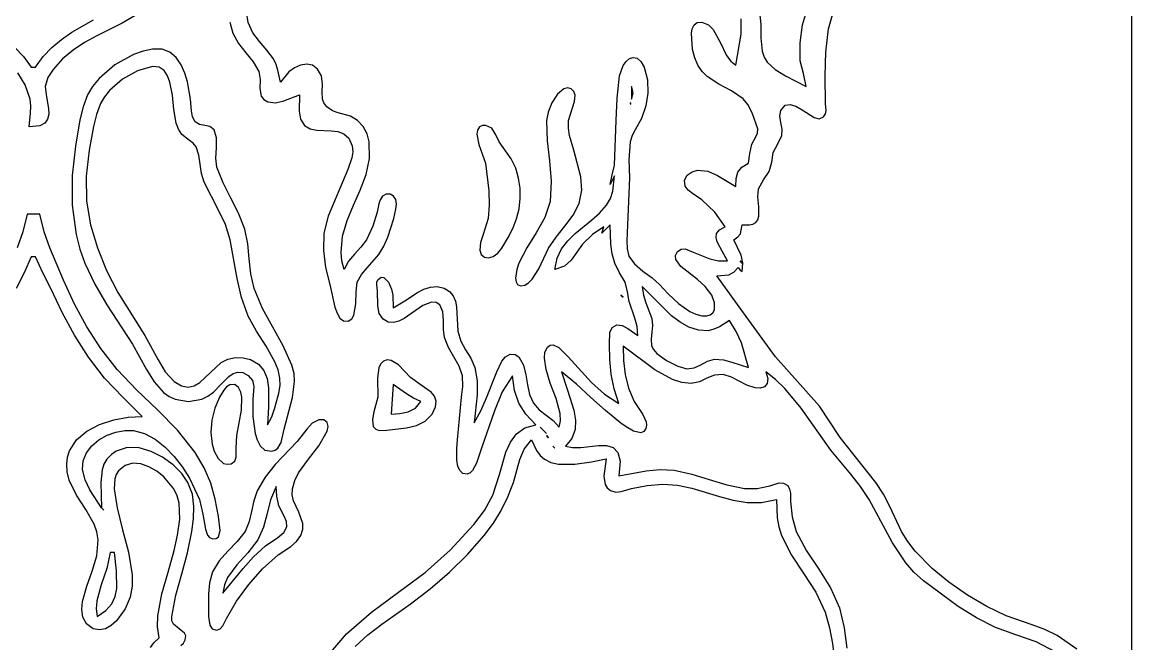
# Model space of a CAD drawing. Extents: x 0 to 276, y 0 to 299.
# Drawn here: x 138 to 276, y 150.9 to 228.1 of the extents above; entities that cross this region are included whole.
import ezdxf

# ---------------------------------------------------------------- set-up
doc = ezdxf.new("R2010")
doc.units = 0

msp = doc.modelspace()

# ---------------------------------------------------------------- linework, layer by layer
at = {"layer": 'Layer 1'}
for p, q in [((275.960069, 0.000793), (275.960069, 298.715)), ((238.26096, 227.27759), (239.316713, 231.083087)), ((153.45814, 229.750912), (150.460179, 228.011047)), ((166.106001, 228.071339), (165.900052, 229.395705)), ((229.688736, 229.394254), (229.851781, 227.845112)), ((235.036752, 227.806756), (235.413547, 229.036782)), ((144.194097, 226.860012), (146.917607, 228.402952)), ((150.460179, 228.011047), (147.319914, 226.437076)), ((163.864909, 228.117914), (164.208147, 226.748424)), ((166.706183, 226.795855), (166.106001, 228.071339)), ((221.310459, 227.292845), (221.550163, 227.770839)), ((221.550163, 227.770839), (221.947029, 228.078474)), ((221.947029, 228.078474), (222.518272, 228.115789)), ((222.518272, 228.115789), (223.323072, 227.789952)), ((223.323072, 227.789952), (223.936011, 227.223346)), ((227.410444, 226.620697), (227.399683, 228.528977)), ((229.851781, 227.845112), (229.867164, 226.159396)), ((234.726727, 225.560678), (235.036752, 227.806756)), ((142.922646, 225.977531), (144.194097, 226.860012)), ((147.319914, 226.437076), (145.795442, 225.592277)), ((164.208147, 226.748424), (164.916238, 225.467871)), ((167.536403, 225.700775), (166.706183, 226.795855)), ((221.210703, 226.744455), (221.310459, 227.292845)), ((221.368096, 224.708191), (221.210703, 226.744455)), ((223.936011, 227.223346), (224.812239, 225.654406)), ((226.747631, 222.779679), (227.410444, 226.620697)), ((237.931885, 224.382556), (238.26096, 227.27759)), ((137.133493, 224.979827), (138.214165, 223.835986)), ((140.656317, 223.835986), (141.736989, 224.979827)), ((141.736989, 224.979827), (142.922646, 225.977531)), ((145.795442, 225.592277), (144.354223, 224.644923)), ((164.916238, 225.467871), (165.816018, 224.326993)), ((168.443121, 224.660612), (167.536403, 225.700775)), ((224.812239, 225.654406), (225.598824, 223.98213)), ((229.867164, 226.159396), (230.030333, 224.526762)), ((234.741742, 223.308845), (234.726727, 225.560678)), ((138.214165, 223.835986), (139.170658, 222.515096)), ((139.699824, 222.515096), (140.656317, 223.835986)), ((143.035869, 223.547005), (141.879988, 222.250513)), ((144.354223, 224.644923), (143.035869, 223.547005)), ((151.861162, 224.082982), (149.55941, 222.826444)), ((153.060136, 224.504907), (151.861162, 224.082982)), ((154.251889, 224.769608), (153.060136, 224.504907)), ((155.428936, 224.760231), (154.251889, 224.769608)), ((156.39812, 224.384983), (155.428936, 224.760231)), ((157.179483, 223.717008), (156.39812, 224.384983)), ((157.793068, 222.829454), (157.179483, 223.717008)), ((165.816018, 224.326993), (166.725721, 223.206207)), ((169.272795, 223.54988), (168.443121, 224.660612)), ((169.594772, 222.865036), (169.272795, 223.54988)), ((213.097415, 223.249443), (213.526385, 223.597637)), ((213.526385, 223.597637), (213.99002, 223.74412)), ((213.99002, 223.74412), (214.462674, 223.642674)), ((214.462674, 223.642674), (214.918703, 223.247082)), ((221.638025, 223.680274), (221.368096, 224.708191)), ((222.022179, 222.779679), (221.638025, 223.680274)), ((225.598824, 223.98213), (226.099708, 223.286354)), ((230.030333, 224.526762), (230.259665, 223.789618)), ((230.259665, 223.789618), (230.636737, 223.136866)), ((237.861175, 221.456764), (237.931885, 224.382556)), ((139.170658, 222.515096), (139.699824, 222.515096)), ((141.879988, 222.250513), (141.220482, 221.262329)), ((149.55941, 222.826444), (147.582351, 221.117965)), ((152.35585, 222.072597), (150.490213, 221.027015)), ((154.250831, 222.624369), (152.35585, 222.072597)), ((155.077702, 222.540852), (154.250831, 222.624369)), ((155.673097, 222.102876), (155.077702, 222.540852)), ((156.094065, 221.435308), (155.673097, 222.102876)), ((158.258916, 221.795465), (157.793068, 222.829454)), ((166.725721, 223.206207), (167.463577, 221.98593)), ((169.794387, 222.138892), (169.594772, 222.865036)), ((170.126869, 220.663015), (169.794387, 222.138892)), ((171.889071, 222.435672), (171.185495, 221.934183)), ((172.644542, 222.776206), (171.889071, 222.435672)), ((173.403696, 222.902118), (172.644542, 222.776206)), ((174.118323, 222.75974), (173.403696, 222.902118)), ((174.740211, 222.295404), (174.118323, 222.75974)), ((175.22115, 221.455441), (174.740211, 222.295404)), ((212.274941, 221.456764), (212.728754, 222.745754)), ((212.728754, 222.745754), (213.097415, 223.249443)), ((214.918703, 223.247082), (215.332462, 222.511127)), ((215.332462, 222.511127), (215.763844, 220.937793)), ((222.550941, 222.002397), (222.022179, 222.779679)), ((226.099708, 223.286354), (226.747631, 222.779679)), ((230.636737, 223.136866), (231.619985, 222.238202)), ((231.619985, 222.238202), (232.910166, 221.468869)), ((235.148604, 221.733452), (234.741742, 223.308845)), ((138.40858, 220.316949), (137.473222, 221.841637)), ((141.220482, 221.262329), (140.894152, 220.133849)), ((147.582351, 221.117965), (146.789243, 220.131114)), ((150.490213, 221.027015), (148.888151, 219.628314)), ((156.397657, 220.663015), (156.094065, 221.435308)), ((158.597069, 220.688188), (158.258916, 221.795465)), ((158.970462, 218.546351), (158.597069, 220.688188)), ((167.463577, 221.98593), (167.629702, 220.974665)), ((167.629702, 220.974665), (167.5833, 219.895559)), ((171.185495, 221.934183), (170.126869, 220.663015)), ((175.382298, 220.427036), (175.22115, 221.455441)), ((211.974544, 218.672293), (212.274941, 221.456764)), ((215.763844, 220.937793), (215.819857, 219.314303)), ((223.178882, 221.373429), (222.550941, 222.002397)), ((224.634109, 220.408552), (223.178882, 221.373429)), ((232.910166, 221.468869), (235.47887, 220.133849)), ((235.47887, 220.133849), (235.148604, 221.733452)), ((237.900863, 218.017185), (237.861175, 221.456764)), ((139.029635, 218.546351), (138.40858, 220.316949)), ((140.894152, 220.133849), (141.055638, 218.845599)), ((146.789243, 220.131114), (146.165703, 219.075517)), ((148.888151, 219.628314), (148.259157, 218.840509)), ((156.719216, 219.052325), (156.397657, 220.663015)), ((167.5833, 219.895559), (167.753196, 218.919591)), ((175.30284, 219.46667), (175.382298, 220.427036)), ((175.353458, 218.53979), (175.30284, 219.46667)), ((205.371441, 219.846512), (204.560957, 219.158365)), ((205.850279, 219.957339), (205.371441, 219.846512)), ((205.371441, 219.846512), (205.371441, 219.846512)), ((206.280548, 219.835995), (205.850279, 219.957339)), ((206.604257, 219.523258), (206.280548, 219.835995)), ((206.763412, 219.059907), (206.604257, 219.523258)), ((213.783064, 220.133849), (213.783064, 218.546351)), ((213.971778, 219.3401), (213.783064, 220.133849)), ((213.783064, 218.546351), (213.971778, 219.3401)), ((215.819857, 219.314303), (215.552467, 217.70272)), ((226.191482, 219.581292), (224.634109, 220.408552)), ((227.654622, 218.587891), (226.191482, 219.581292)), ((139.128722, 217.69076), (139.029635, 218.546351)), ((141.055638, 218.845599), (141.312524, 217.374017)), ((146.165703, 219.075517), (145.60363, 217.59577)), ((147.783893, 218.017185), (147.272041, 216.635041)), ((148.259157, 218.840509), (147.783893, 218.017185)), ((156.888128, 217.279461), (156.719216, 219.052325)), ((159.07613, 217.092203), (158.970462, 218.546351)), ((167.753196, 218.919591), (168.053262, 218.523714)), ((168.053262, 218.523714), (168.568211, 218.217739)), ((168.568211, 218.217739), (169.530962, 218.108694)), ((169.530962, 218.108694), (170.55126, 218.360382)), ((170.55126, 218.360382), (172.508116, 219.075517)), ((172.508116, 219.075517), (172.45252, 217.055029)), ((175.543383, 218.07811), (175.353458, 218.53979)), ((175.904833, 217.611844), (175.543383, 218.07811)), ((203.889578, 218.110252), (203.419116, 216.943772)), ((204.560957, 219.158365), (203.889578, 218.110252)), ((206.435892, 217.481504), (206.698288, 218.277861)), ((206.698288, 218.277861), (206.763412, 219.059907)), ((211.854353, 215.910641), (211.974544, 218.672293)), ((213.606587, 218.105291), (213.601163, 217.967576)), ((213.601163, 217.967576), (213.694958, 217.929079)), ((213.700382, 218.066794), (213.606587, 218.105291)), ((213.606587, 218.105291), (213.606587, 218.105291)), ((213.694958, 217.929079), (213.700382, 218.066794)), ((228.214115, 217.876915), (227.654622, 218.587891)), ((237.952192, 217.13705), (237.900863, 218.017185)), ((138.906075, 215.106772), (139.08533, 216.82924)), ((139.08533, 216.82924), (139.128722, 217.69076)), ((141.328951, 216.674222), (141.191882, 216.054289)), ((141.312524, 217.374017), (141.328951, 216.674222)), ((145.60363, 217.59577), (145.206656, 215.964815)), ((147.272041, 216.635041), (146.910703, 215.156877)), ((157.181757, 215.567221), (156.888128, 217.279461)), ((159.223358, 216.363566), (159.07613, 217.092203)), ((172.45252, 217.055029), (172.618063, 216.047017)), ((176.590177, 217.107301), (175.904833, 217.611844)), ((177.309305, 216.847331), (176.590177, 217.107301)), ((178.85705, 216.427306), (177.309305, 216.847331)), ((203.419116, 216.943772), (203.211386, 215.900521)), ((205.929182, 215.900521), (206.435892, 217.481504)), ((215.552467, 217.70272), (215.01364, 216.165104)), ((228.778769, 216.832713), (228.214115, 217.876915)), ((229.462782, 214.852508), (228.778769, 216.832713)), ((232.212564, 216.442449), (232.329803, 217.148824)), ((232.329803, 217.148824), (232.854339, 217.786161)), ((232.854339, 217.786161), (233.495014, 217.906908)), ((233.495014, 217.906908), (234.213904, 217.663801)), ((234.213904, 217.663801), (234.973087, 217.209578)), ((234.973087, 217.209578), (236.460634, 216.278738)), ((237.654271, 216.336289), (237.879506, 216.707053)), ((237.879506, 216.707053), (237.952192, 217.13705)), ((140.220788, 215.221601), (138.906075, 215.106772)), ((140.842199, 215.556116), (140.220788, 215.221601)), ((141.191882, 216.054289), (140.842199, 215.556116)), ((145.206656, 215.964815), (144.661549, 212.725525)), ((157.462018, 214.803458), (157.181757, 215.567221)), ((159.540374, 215.743623), (159.223358, 216.363566)), ((160.076155, 215.388454), (159.540374, 215.743623)), ((160.717901, 215.271409), (160.076155, 215.388454)), ((161.354884, 215.136405), (160.717901, 215.271409)), ((172.618063, 216.047017), (173.121419, 215.266316)), ((173.121419, 215.266316), (173.845161, 214.859935)), ((179.731108, 215.897578), (178.85705, 216.427306)), ((180.422653, 215.145996), (179.731108, 215.897578)), ((195.259716, 215.270925), (194.89369, 215.098305)), ((195.665875, 215.288243), (195.259716, 215.270925)), ((196.392817, 214.946964), (195.665875, 215.288243)), ((203.211386, 215.900521), (203.274332, 213.390864)), ((205.920947, 214.956522), (205.929182, 215.900521)), ((211.651848, 210.354597), (211.854353, 215.910641)), ((215.01364, 216.165104), (214.220287, 214.742441)), ((232.334665, 215.647348), (232.212564, 216.442449)), ((232.485291, 214.827889), (232.334665, 215.647348)), ((236.460634, 216.278738), (237.113153, 216.107596)), ((237.113153, 216.107596), (237.654271, 216.336289)), ((146.910703, 215.156877), (146.367316, 212.196359)), ((157.87747, 214.138398), (157.462018, 214.803458)), ((158.818294, 213.417443), (157.87747, 214.138398)), ((161.876377, 214.72736), (161.354884, 215.136405)), ((162.189615, 213.728361), (161.876377, 214.72736)), ((173.845161, 214.859935), (174.668568, 214.682368)), ((174.668568, 214.682368), (176.42487, 214.609918)), ((176.42487, 214.609918), (177.263012, 214.513156)), ((177.263012, 214.513156), (178.01131, 214.241449)), ((178.01131, 214.241449), (178.622389, 213.693859)), ((180.912884, 214.241916), (180.422653, 215.145996)), ((181.182999, 213.254691), (180.912884, 214.241916)), ((194.612652, 214.709032), (194.530537, 214.189401)), ((194.530537, 214.189401), (194.777306, 212.921548)), ((194.89369, 215.098305), (194.612652, 214.709032)), ((196.894599, 214.134165), (196.392817, 214.946964)), ((197.302718, 213.254691), (196.894599, 214.134165)), ((206.079995, 214.023238), (205.920947, 214.956522)), ((206.602281, 212.196359), (206.079995, 214.023238)), ((213.843778, 214.021982), (213.592035, 213.254691)), ((214.220287, 214.742441), (213.843778, 214.021982)), ((228.74391, 212.96656), (229.219928, 213.877685)), ((229.219928, 213.877685), (229.41784, 214.342065)), ((229.41784, 214.342065), (229.462782, 214.852508)), ((231.947018, 212.980583), (232.453628, 214.04844)), ((232.453628, 214.04844), (232.485291, 214.827889)), ((144.661549, 212.725525), (144.233962, 209.056726)), ((159.296209, 213.06799), (158.818294, 213.417443)), ((159.648588, 212.615723), (159.296209, 213.06799)), ((159.978796, 211.584503), (159.648588, 212.615723)), ((162.120864, 211.220676), (162.186766, 212.498182)), ((162.186766, 212.498182), (162.189615, 213.728361)), ((178.622389, 213.693859), (179.048872, 212.769446)), ((179.048872, 212.769446), (179.130294, 212.013673)), ((181.21922, 211.167788), (181.182999, 213.254691)), ((194.777306, 212.921548), (195.614414, 210.608861)), ((198.825658, 211.138027), (197.302718, 213.254691)), ((203.274332, 213.390864), (203.570094, 210.878901)), ((213.592035, 213.254691), (213.453327, 211.014864)), ((228.478401, 211.800807), (228.74391, 212.96656)), ((231.401117, 211.931776), (231.947018, 212.980583)), ((146.367316, 212.196359), (145.967775, 208.976008)), ((160.149113, 210.458776), (159.978796, 211.584503)), ((162.244941, 210.079695), (162.120864, 211.220676)), ((179.011268, 211.263307), (178.509123, 209.815112)), ((179.130294, 212.013673), (179.011268, 211.263307)), ((180.786868, 209.179683), (181.21922, 211.167788)), ((199.375864, 209.968276), (198.825658, 211.138027)), ((207.470742, 208.908717), (206.602281, 212.196359)), ((228.335129, 210.608861), (228.478401, 211.800807)), ((231.197454, 210.736688), (231.401117, 211.931776)), ((160.319728, 209.314496), (160.149113, 210.458776)), ((163.00644, 208.13711), (162.244941, 210.079695)), ((178.509123, 209.815112), (176.071255, 203.994286)), ((195.614414, 210.608861), (196.057723, 207.176624)), ((199.73918, 208.741744), (199.375864, 209.968276)), ((203.570094, 210.878901), (203.794121, 208.364209)), ((211.374201, 209.157524), (211.651848, 210.354597)), ((213.453327, 211.014864), (213.517423, 208.75678)), ((221.302893, 209.526708), (221.986195, 209.743145)), ((221.986195, 209.743145), (223.239608, 209.616766)), ((227.002524, 209.456767), (227.499919, 210.085536)), ((227.499919, 210.085536), (228.335129, 210.608861)), ((230.898145, 209.560848), (231.197454, 210.736688)), ((144.233962, 209.056726), (144.230113, 205.360989)), ((145.967775, 208.976008), (146.039944, 205.892652)), ((160.650829, 208.227614), (160.319728, 209.314496)), ((180.059366, 207.255623), (180.786868, 209.179683)), ((199.923878, 207.479115), (199.73918, 208.741744)), ((203.794121, 208.364209), (203.641862, 205.846367)), ((207.604749, 207.22439), (207.470742, 208.908717)), ((211.137234, 207.963031), (211.374201, 209.157524)), ((211.6664, 209.021363), (211.137234, 207.963031)), ((211.46277, 207.105914), (211.6664, 209.021363)), ((213.517423, 208.75678), (213.253898, 202.935954)), ((220.355488, 208.474908), (220.70224, 209.084797)), ((220.433887, 207.75454), (220.355488, 208.474908)), ((220.70224, 209.084797), (221.302893, 209.526708)), ((223.239608, 209.616766), (224.473077, 209.076992)), ((224.473077, 209.076992), (226.747631, 207.698448)), ((226.747631, 207.698448), (226.774556, 208.676442)), ((226.774556, 208.676442), (227.002524, 209.456767)), ((229.544802, 207.423546), (230.166606, 208.524046)), ((230.166606, 208.524046), (230.898145, 209.560848)), ((162.456244, 204.738293), (160.650829, 208.227614)), ((163.961787, 206.262688), (163.00644, 208.13711)), ((179.210136, 205.360857), (180.059366, 207.255623)), ((196.057723, 207.176624), (196.084041, 205.378229)), ((199.938229, 206.201074), (199.923878, 207.479115)), ((207.284112, 205.581784), (207.604749, 207.22439)), ((211.154097, 206.20792), (211.46277, 207.105914)), ((220.820753, 207.239376), (220.433887, 207.75454)), ((221.37438, 206.814179), (220.820753, 207.239376)), ((229.486466, 206.412992), (229.544802, 207.423546)), ((146.039944, 205.892652), (146.528161, 202.926797)), ((164.919863, 204.378543), (163.961787, 206.262688)), ((182.380898, 205.54838), (182.171216, 204.523452)), ((182.542542, 206.054519), (182.380898, 205.54838)), ((182.810449, 206.47925), (182.542542, 206.054519)), ((183.258859, 206.752159), (182.810449, 206.47925)), ((183.753158, 206.750778), (183.258859, 206.752159)), ((184.192093, 206.511768), (183.753158, 206.750778)), ((184.474411, 206.071792), (184.192093, 206.511768)), ((184.551802, 205.509983), (184.474411, 206.071792)), ((184.492668, 204.895588), (184.551802, 205.509983)), ((199.790507, 204.928303), (199.938229, 206.201074)), ((203.641862, 205.846367), (202.985035, 203.825275)), ((206.511955, 204.118309), (207.284112, 205.581784)), ((210.647755, 205.365884), (211.154097, 206.20792)), ((222.514303, 206.054594), (221.37438, 206.814179)), ((224.116849, 204.485021), (222.514303, 206.054594)), ((229.600596, 205.182495), (229.486466, 206.412992)), ((138.641492, 204.258869), (138.11159, 202.079602)), ((140.22899, 204.258869), (138.641492, 204.258869)), ((138.641492, 204.258869), (138.641492, 204.258869)), ((140.758892, 202.079602), (140.22899, 204.258869)), ((144.230113, 205.360989), (144.736, 201.709504)), ((163.294497, 202.963347), (162.456244, 204.738293)), ((165.689548, 202.406788), (164.919863, 204.378543)), ((178.412598, 203.460634), (179.210136, 205.360857)), ((182.171216, 204.523452), (181.630309, 202.749522)), ((184.217237, 203.729703), (184.492668, 204.895588)), ((196.084041, 205.378229), (195.939851, 203.729703)), ((199.488984, 203.681487), (199.790507, 204.928303)), ((208.796137, 203.5221), (209.777856, 204.396381)), ((209.777856, 204.396381), (210.647755, 205.365884)), ((225.424716, 202.671371), (224.116849, 204.485021)), ((229.60891, 204.018624), (229.600596, 205.182495)), ((146.528161, 202.926797), (147.376766, 200.058945)), ((163.901496, 201.083873), (163.294497, 202.963347)), ((176.071255, 203.994286), (175.539989, 201.888052)), ((177.840175, 201.520203), (178.412598, 203.460634)), ((183.497406, 201.389566), (184.217237, 203.729703)), ((195.939851, 203.729703), (195.328962, 201.747778)), ((199.041932, 202.48131), (199.488984, 203.681487)), ((202.985035, 203.825275), (201.936691, 201.921212)), ((204.414002, 201.412518), (205.492521, 202.752664)), ((205.492521, 202.752664), (206.511955, 204.118309)), ((206.76156, 201.852321), (208.796137, 203.5221)), ((211.137234, 202.935954), (210.078902, 201.877622)), ((211.21393, 200.530795), (211.137234, 202.935954)), ((213.253898, 202.935954), (213.171679, 200.94748)), ((227.299849, 201.829236), (227.54138, 202.935954)), ((227.54138, 202.935954), (228.418803, 202.940485)), ((228.418803, 202.940485), (228.857614, 203.015837)), ((228.857614, 203.015837), (229.233124, 203.207945)), ((229.233124, 203.207945), (229.486422, 203.551225)), ((229.486422, 203.551225), (229.60891, 204.018624)), ((138.11159, 202.079602), (137.416936, 200.066254)), ((141.453546, 200.066254), (140.758892, 202.079602)), ((144.736, 201.709504), (145.206969, 199.922603)), ((166.069712, 200.566601), (165.689548, 202.406788)), ((175.539989, 201.888052), (175.469594, 199.756096)), ((177.666288, 199.504813), (177.840175, 201.520203)), ((181.630309, 202.749522), (180.82687, 201.084138)), ((182.995322, 200.27909), (183.497406, 201.389566)), ((195.328962, 201.747778), (195.020132, 200.738336)), ((198.457623, 201.348456), (199.041932, 202.48131)), ((201.936691, 201.921212), (200.773353, 200.061499)), ((203.464592, 200.025541), (204.414002, 201.412518)), ((205.840861, 200.953381), (206.76156, 201.852321)), ((208.912322, 201.720394), (207.69448, 200.509463)), ((210.343485, 202.671371), (208.912322, 201.720394)), ((210.078902, 201.877622), (210.343485, 202.671371)), ((224.280694, 201.370824), (224.354759, 201.86968)), ((224.354759, 201.86968), (224.712514, 202.307709)), ((224.712514, 202.307709), (225.424716, 202.671371)), ((226.483048, 201.083873), (226.992019, 201.435285)), ((226.992019, 201.435285), (227.299849, 201.829236)), ((143.172211, 196.056796), (141.453546, 200.066254)), ((147.376766, 200.058945), (148.530096, 197.269599)), ((164.764863, 196.268297), (163.901496, 201.083873)), ((166.253572, 198.710266), (166.069712, 200.566601)), ((180.109627, 200.15312), (179.322782, 199.301179)), ((180.82687, 201.084138), (180.109627, 200.15312)), ((182.353514, 199.231792), (182.995322, 200.27909)), ((195.020132, 200.738336), (194.917502, 199.776568)), ((197.148197, 199.421283), (197.651141, 200.030303)), ((197.651141, 200.030303), (198.457623, 201.348456)), ((200.773353, 200.061499), (199.771542, 198.17346)), ((202.235405, 197.471918), (203.464592, 200.025541)), ((205.072661, 199.94278), (205.840861, 200.953381)), ((207.69448, 200.509463), (206.292488, 198.538981)), ((211.376438, 199.346187), (211.21393, 200.530795)), ((213.171679, 200.94748), (213.216617, 199.928067)), ((224.419565, 200.824681), (224.280694, 201.370824)), ((225.053093, 199.644694), (224.419565, 200.824681)), ((227.390138, 199.17322), (226.483048, 201.083873)), ((139.170658, 198.967209), (138.274482, 196.960314)), ((139.699824, 198.967209), (139.170658, 198.967209)), ((140.596, 196.960314), (139.699824, 198.967209)), ((145.206969, 199.922603), (145.83762, 198.17346)), ((166.44924, 196.850111), (166.253572, 198.710266)), ((175.469594, 199.756096), (175.753805, 197.626571)), ((177.78299, 198.458148), (177.666288, 199.504813)), ((179.322782, 199.301179), (178.597353, 198.414611)), ((180.908759, 197.586913), (182.353514, 199.231792)), ((194.917502, 199.776568), (195.095682, 199.239572)), ((195.095682, 199.239572), (195.49264, 198.922296)), ((195.49264, 198.922296), (196.012132, 198.832925)), ((196.012132, 198.832925), (196.557917, 198.979644)), ((196.557917, 198.979644), (197.148197, 199.421283)), ((204.258076, 197.379711), (204.523039, 198.768797)), ((204.523039, 198.768797), (205.072661, 199.94278)), ((211.680952, 198.17346), (211.376438, 199.346187)), ((213.216617, 199.928067), (213.450219, 199.016157)), ((213.450219, 199.016157), (214.149937, 198.063158)), ((219.22151, 199.139068), (219.482711, 199.631841)), ((219.274881, 198.6424), (219.22151, 199.139068)), ((219.901281, 197.767061), (219.274881, 198.6424)), ((219.482711, 199.631841), (219.951507, 199.921415)), ((219.951507, 199.921415), (220.45555, 199.929134)), ((220.45555, 199.929134), (221.455971, 199.536062)), ((221.455971, 199.536062), (223.513699, 198.700807)), ((223.513699, 198.700807), (224.589394, 198.464613)), ((225.689299, 198.438043), (225.053093, 199.644694)), ((227.607927, 198.194416), (227.390138, 199.17322)), ((145.83762, 198.17346), (147.081872, 195.547718)), ((148.530096, 197.269599), (149.932489, 194.539264)), ((175.753805, 197.626571), (176.286361, 195.52763)), ((178.064359, 197.379711), (177.78299, 198.458148)), ((178.597353, 198.414611), (178.064359, 197.379711)), ((180.215824, 196.744393), (180.908759, 197.586913)), ((199.510535, 197.35916), (199.366432, 196.308844)), ((199.771542, 198.17346), (199.510535, 197.35916)), ((201.435992, 196.189203), (202.235405, 197.471918)), ((205.449001, 197.799232), (204.258076, 197.379711)), ((206.292488, 198.538981), (205.449001, 197.799232)), ((212.299845, 196.961405), (211.680952, 198.17346)), ((214.149937, 198.063158), (215.196896, 197.185937)), ((221.957124, 196.118708), (219.901281, 197.767061)), ((224.589394, 198.464613), (225.689299, 198.438043)), ((226.500725, 197.037469), (227.012214, 197.644294)), ((227.012214, 197.644294), (227.259731, 197.286842)), ((227.259731, 197.286842), (227.54138, 197.115128)), ((227.276797, 198.438043), (227.54138, 198.17346)), ((227.54138, 198.17346), (227.276797, 198.438043)), ((227.276797, 198.438043), (227.276797, 198.438043)), ((227.54138, 197.115128), (227.607927, 198.194416)), ((138.274482, 196.960314), (137.282858, 194.998464)), ((141.587624, 194.998464), (140.596, 196.960314)), ((144.550623, 193.076641), (143.172211, 196.056796)), ((165.293893, 193.892991), (164.764863, 196.268297)), ((166.864825, 194.998464), (166.44924, 196.850111)), ((179.691015, 195.792213), (180.215824, 196.744393)), ((182.127659, 195.827465), (182.284722, 196.146225)), ((182.284722, 196.146225), (182.639727, 196.407551)), ((182.639727, 196.407551), (182.973453, 196.397269)), ((182.973453, 196.397269), (183.548205, 195.817183)), ((199.366432, 196.308844), (199.422099, 195.846589)), ((200.986543, 195.72213), (201.435992, 196.189203)), ((212.987198, 195.792213), (212.299845, 196.961405)), ((215.196896, 197.185937), (216.324867, 196.35143)), ((216.324867, 196.35143), (217.267622, 195.526572)), ((222.93778, 195.25291), (221.957124, 196.118708)), ((224.366384, 196.585962), (225.887736, 196.725298)), ((228.004929, 191.550253), (224.366384, 196.585962)), ((225.887736, 196.725298), (226.500725, 197.037469)), ((142.998905, 192.030103), (141.587624, 194.998464)), ((147.081872, 195.547718), (148.541526, 193.007576)), ((149.932489, 194.539264), (153.261819, 189.177638)), ((167.901474, 192.532125), (166.864825, 194.998464)), ((176.286361, 195.52763), (176.9079, 192.693119)), ((179.494265, 193.102727), (179.530814, 194.623409)), ((179.530814, 194.623409), (179.691015, 195.792213)), ((182.10474, 195.460459), (182.127659, 195.827465)), ((182.21011, 194.733616), (182.10474, 195.460459)), ((182.259322, 192.851141), (182.21011, 194.733616)), ((183.548205, 195.817183), (183.95126, 194.916571)), ((183.95126, 194.916571), (184.124897, 194.206038)), ((185.60645, 193.505331), (187.157713, 194.522281)), ((187.157713, 194.522281), (187.964448, 194.932489)), ((187.964448, 194.932489), (188.789591, 195.19901)), ((188.789591, 195.19901), (189.631396, 195.263211)), ((189.631396, 195.263211), (190.488118, 195.066462)), ((190.488118, 195.066462), (191.156868, 194.663183)), ((191.156868, 194.663183), (191.604357, 194.114567)), ((199.422099, 195.846589), (199.607645, 195.507021)), ((199.607645, 195.507021), (199.956624, 195.350704)), ((199.956624, 195.350704), (200.502585, 195.438201)), ((200.502585, 195.438201), (200.986543, 195.72213)), ((213.292527, 194.61677), (212.987198, 195.792213)), ((213.499431, 193.410966), (213.292527, 194.61677)), ((215.105979, 195.263047), (215.253269, 194.195814)), ((216.819005, 193.517287), (215.105979, 195.263047)), ((215.105979, 195.263047), (215.105979, 195.263047)), ((217.267622, 195.526572), (218.348903, 194.357053)), ((223.740116, 194.203657), (222.93778, 195.25291)), ((166.131666, 191.558885), (165.293893, 193.892991)), ((179.27292, 191.71976), (179.494265, 193.102727)), ((184.124897, 194.206038), (184.149768, 192.617217)), ((184.149768, 192.617217), (185.60645, 193.505331)), ((188.929592, 193.299709), (187.85393, 192.889737)), ((189.494163, 193.288596), (188.929592, 193.299709)), ((189.963186, 192.985781), (189.494163, 193.288596)), ((191.604357, 194.114567), (191.875776, 193.455185)), ((191.875776, 193.455185), (192.016317, 192.719611)), ((212.460149, 194.204715), (212.724732, 193.940132)), ((212.724732, 193.940132), (212.460149, 194.204715)), ((212.460149, 194.204715), (212.460149, 194.204715)), ((214.1933, 191.334386), (213.499431, 193.410966)), ((215.253269, 194.195814), (215.569528, 193.239285)), ((215.569528, 193.239285), (216.281521, 191.294302)), ((218.751404, 191.635151), (216.819005, 193.517287)), ((218.348903, 194.357053), (219.613713, 193.146482)), ((219.613713, 193.146482), (221.017082, 192.150373)), ((224.105158, 193.23969), (223.740116, 194.203657)), ((224.074814, 192.354354), (224.105158, 193.23969)), ((144.534384, 189.207966), (142.998905, 192.030103)), ((146.062185, 190.245363), (144.550623, 193.076641)), ((148.541526, 193.007576), (151.734382, 188.119306)), ((169.188823, 190.207693), (167.901474, 192.532125)), ((176.9079, 192.693119), (177.182184, 191.941897)), ((177.182184, 191.941897), (177.537521, 191.3459)), ((178.996561, 191.232918), (179.27292, 191.71976)), ((182.42472, 191.922294), (182.259322, 192.851141)), ((182.91099, 191.189527), (182.42472, 191.922294)), ((187.85393, 192.889737), (185.495966, 191.277832)), ((190.305382, 192.132129), (189.963186, 192.985781)), ((190.384203, 191.033754), (190.305382, 192.132129)), ((192.016317, 192.719611), (192.173512, 189.706804)), ((221.017082, 192.150373), (221.756672, 191.812589)), ((221.756672, 191.812589), (222.514038, 191.624237)), ((223.116269, 191.613832), (223.570601, 191.748814)), ((223.570601, 191.748814), (223.886846, 192.004037)), ((223.886846, 192.004037), (224.074814, 192.354354)), ((167.173002, 189.697672), (166.131666, 191.558885)), ((177.537521, 191.3459), (177.990656, 190.991258)), ((177.990656, 190.991258), (178.558335, 190.964102)), ((178.558335, 190.964102), (178.996561, 191.232918)), ((183.526666, 190.852658), (182.91099, 191.189527)), ((184.172597, 190.796249), (183.526666, 190.852658)), ((184.833968, 190.958555), (184.172597, 190.796249)), ((185.495966, 191.277832), (184.833968, 190.958555)), ((190.389503, 189.893211), (190.384203, 191.033754)), ((211.355453, 190.188758), (211.966173, 190.521455)), ((211.966173, 190.521455), (212.631148, 190.414993)), ((212.631148, 190.414993), (213.31882, 190.034887)), ((214.465101, 190.314452), (214.1933, 191.334386)), ((216.281521, 191.294302), (216.371971, 190.435643)), ((216.371971, 190.435643), (216.301067, 189.582615)), ((219.802503, 190.823566), (218.751404, 191.635151)), ((220.911608, 190.194637), (219.802503, 190.823566)), ((222.514038, 191.624237), (223.116269, 191.613832)), ((225.953882, 191.029719), (224.691788, 190.256078)), ((226.801606, 189.693711), (225.953882, 191.029719)), ((231.687131, 186.531808), (228.004929, 191.550253)), ((146.270234, 186.502956), (144.534384, 189.207966)), ((147.793319, 187.54168), (146.062185, 190.245363)), ((153.261819, 189.177638), (154.919068, 186.167973)), ((168.38125, 187.831076), (167.173002, 189.697672)), ((170.490311, 187.897399), (169.188823, 190.207693)), ((190.511137, 188.913055), (190.389503, 189.893211)), ((192.173512, 189.706804), (192.555913, 188.48694)), ((211.020553, 188.119306), (211.082498, 189.550965)), ((211.082498, 189.550965), (211.355453, 190.188758)), ((213.31882, 190.034887), (214.576813, 189.177638)), ((214.576813, 189.177638), (214.465101, 190.314452)), ((216.301067, 189.582615), (216.218009, 188.737773)), ((222.079773, 189.820613), (220.911608, 190.194637)), ((223.308052, 189.773743), (222.079773, 189.820613)), ((224.023323, 189.946549), (223.308052, 189.773743)), ((224.691788, 190.256078), (224.023323, 189.946549)), ((227.460418, 188.256525), (226.801606, 189.693711)), ((151.734382, 188.119306), (153.493164, 184.969313)), ((169.449152, 185.910158), (168.38125, 187.831076)), ((171.569376, 185.473476), (170.490311, 187.897399)), ((191.023403, 187.687345), (190.511137, 188.913055)), ((191.692831, 186.524168), (191.023403, 187.687345)), ((192.555913, 188.48694), (193.148732, 187.404767)), ((203.014664, 187.097143), (203.33574, 187.712113)), ((203.33574, 187.712113), (203.672366, 187.962305)), ((203.672366, 187.962305), (204.025425, 188.01597)), ((204.025425, 188.01597), (204.73803, 187.699214)), ((204.73803, 187.699214), (205.889495, 186.527839)), ((211.065962, 186.202882), (211.020553, 188.119306)), ((212.724732, 187.854723), (212.781646, 186.059899)), ((216.678859, 184.919803), (212.724732, 187.854723)), ((212.724732, 187.854723), (212.724732, 187.854723)), ((216.218009, 188.737773), (216.271996, 187.903671)), ((216.271996, 187.903671), (216.487432, 187.425784)), ((228.335129, 185.208893), (227.460418, 188.256525)), ((148.282632, 183.885978), (146.270234, 186.502956)), ((149.830442, 184.94431), (147.793319, 187.54168)), ((162.763524, 185.810026), (163.610264, 186.237526)), ((163.610264, 186.237526), (164.542183, 186.423329)), ((164.542183, 186.423329), (165.499502, 186.394026)), ((165.499502, 186.394026), (166.422442, 186.176208)), ((192.337554, 185.364811), (191.692831, 186.524168)), ((193.148732, 187.404767), (193.784761, 186.349134)), ((193.784761, 186.349134), (194.296791, 185.208893)), ((197.645915, 185.981211), (198.095446, 186.537174)), ((198.095446, 186.537174), (198.709506, 186.862008)), ((198.709506, 186.862008), (199.307815, 186.831771)), ((199.307815, 186.831771), (199.770715, 186.507797)), ((199.770715, 186.507797), (200.351508, 185.472153)), ((202.94161, 186.373753), (203.014664, 187.097143)), ((203.148944, 184.94431), (202.94161, 186.373753)), ((205.889495, 186.527839), (208.802124, 183.335844)), ((211.24611, 184.361566), (211.065962, 186.202882)), ((216.487432, 187.425784), (216.902642, 186.945909)), ((216.902642, 186.945909), (218.123317, 186.053409)), ((223.212017, 185.984555), (224.101801, 186.234681)), ((224.101801, 186.234681), (225.196348, 186.164331)), ((234.402613, 183.460363), (231.687131, 186.531808)), ((152.290014, 182.384606), (149.830442, 184.94431)), ((153.493164, 184.969313), (154.445543, 183.417385)), ((154.919068, 186.167973), (155.826906, 184.677714)), ((161.444466, 184.597388), (162.763524, 185.810026)), ((166.422442, 186.176208), (167.41829, 185.624363)), ((167.41829, 185.624363), (168.082841, 184.818368)), ((169.834457, 184.914034), (169.449152, 185.910158)), ((170.069454, 183.885978), (169.834457, 184.914034)), ((171.82464, 184.46282), (171.569376, 185.473476)), ((182.358471, 185.142569), (182.205116, 183.904796)), ((182.581367, 185.632452), (182.358471, 185.142569)), ((182.940624, 185.983592), (182.581367, 185.632452)), ((183.409777, 186.142679), (182.940624, 185.983592)), ((183.88239, 186.082976), (183.409777, 186.142679)), ((184.80223, 185.509658), (183.88239, 186.082976)), ((186.28998, 183.964559), (184.80223, 185.509658)), ((192.775703, 184.150561), (192.337554, 185.364811)), ((194.296791, 185.208893), (194.6004, 183.53395)), ((197.040516, 184.679727), (197.645915, 185.981211)), ((200.351508, 185.472153), (200.650412, 184.29924)), ((203.680223, 183.256155), (203.148944, 184.94431)), ((212.781646, 186.059899), (212.992523, 184.324657)), ((218.880553, 183.715781), (216.678859, 184.919803)), ((218.123317, 186.053409), (219.515887, 185.372591)), ((219.515887, 185.372591), (220.662222, 185.049879)), ((220.662222, 185.049879), (221.565699, 185.161446)), ((221.565699, 185.161446), (222.39114, 185.549907)), ((222.39114, 185.549907), (223.212017, 185.984555)), ((225.196348, 186.164331), (226.244262, 185.865555)), ((226.244262, 185.865555), (228.335129, 185.208893)), ((150.589134, 181.487864), (148.282632, 183.885978)), ((155.826906, 184.677714), (156.92259, 183.467672)), ((156.92259, 183.467672), (157.843344, 182.904772)), ((160.130295, 183.354861), (161.444466, 184.597388)), ((162.718508, 183.099749), (163.706399, 184.085242)), ((163.706399, 184.085242), (164.245961, 184.4378)), ((164.245961, 184.4378), (164.823919, 184.617356)), ((164.823919, 184.617356), (165.446258, 184.564249)), ((165.446258, 184.564249), (166.118966, 184.218823)), ((166.118966, 184.218823), (166.66232, 183.584486)), ((166.66232, 183.584486), (166.8342, 182.851326)), ((168.082841, 184.818368), (168.477282, 183.819295)), ((168.477282, 183.819295), (168.662799, 182.688211)), ((170.095338, 182.942425), (170.069454, 183.885978)), ((171.653116, 181.47695), (171.899277, 183.461049)), ((171.899277, 183.461049), (171.82464, 184.46282)), ((182.205116, 183.904796), (182.25165, 181.504731)), ((187.613589, 183.020283), (186.28998, 183.964559)), ((192.80269, 182.826951), (192.775703, 184.150561)), ((194.6004, 183.53395), (194.575992, 181.785387)), ((195.762713, 181.433294), (197.040516, 184.679727)), ((198.966416, 184.150561), (197.716059, 182.154973)), ((199.234501, 182.329147), (198.966416, 184.150561)), ((200.650412, 184.29924), (200.846874, 183.064514)), ((206.922634, 183.127199), (205.051825, 184.679727)), ((205.051825, 184.679727), (205.799284, 182.370368)), ((211.607233, 182.547039), (211.24611, 184.361566)), ((212.992523, 184.324657), (213.417563, 182.634658)), ((220.024232, 183.347022), (218.880553, 183.715781)), ((223.144705, 183.857502), (222.219925, 183.401746)), ((224.085012, 184.261616), (223.144705, 183.857502)), ((225.160133, 184.310898), (224.085012, 184.261616)), ((226.185801, 183.980451), (225.160133, 184.310898)), ((227.156974, 183.49929), (226.185801, 183.980451)), ((228.121846, 183.010589), (227.156974, 183.49929)), ((231.681182, 183.699172), (230.451793, 184.679727)), ((230.451793, 184.679727), (230.713201, 183.847878)), ((230.713201, 183.847878), (230.62545, 183.214098)), ((232.81614, 182.596909), (231.681182, 183.699172)), ((237.123253, 180.40142), (234.402613, 183.460363)), ((154.864134, 179.943791), (152.290014, 182.384606)), ((154.445543, 183.417385), (155.59941, 182.106657)), ((155.59941, 182.106657), (156.289168, 181.613635)), ((157.843344, 182.904772), (158.672505, 182.754328)), ((158.672505, 182.754328), (159.428634, 182.932352)), ((159.428634, 182.932352), (160.130295, 183.354861)), ((161.127973, 181.637466), (161.812348, 182.138143)), ((161.812348, 182.138143), (162.718508, 183.099749)), ((163.088333, 182.380831), (162.571172, 181.504466)), ((163.425035, 182.775829), (163.088333, 182.380831)), ((163.831117, 183.045662), (163.425035, 182.775829)), ((164.478927, 183.084126), (163.831117, 183.045662)), ((163.831117, 183.045662), (163.831117, 183.045662)), ((164.940282, 182.713214), (164.478927, 183.084126)), ((165.226267, 182.123227), (164.940282, 182.713214)), ((165.347971, 181.504466), (165.226267, 182.123227)), ((166.8342, 182.851326), (166.710838, 181.240148)), ((168.662799, 182.688211), (168.651811, 180.274288)), ((169.95188, 182.005124), (170.095338, 182.942425)), ((184.149768, 183.092229), (183.885185, 179.388067)), ((185.804768, 181.91414), (184.149768, 183.092229)), ((184.149768, 183.092229), (184.149768, 183.092229)), ((188.860801, 182.133281), (187.613589, 183.020283)), ((189.288946, 181.622868), (188.860801, 182.133281)), ((192.639972, 181.504731), (192.80269, 182.826951)), ((197.716059, 182.154973), (196.726225, 179.829954)), ((199.765291, 180.778252), (199.234501, 182.329147)), ((200.846874, 183.064514), (201.106735, 181.855485)), ((204.402571, 181.355175), (203.680223, 183.256155)), ((205.799284, 182.370368), (206.595435, 179.883929)), ((208.728206, 181.483465), (206.922634, 183.127199)), ((208.802124, 183.335844), (210.402962, 181.885077)), ((212.195566, 180.710982), (211.607233, 182.547039)), ((213.417563, 182.634658), (214.116968, 180.975565)), ((221.191388, 183.197533), (220.024232, 183.347022)), ((222.219925, 183.401746), (221.191388, 183.197533)), ((229.128613, 182.657519), (228.121846, 183.010589)), ((229.777148, 182.615173), (229.128613, 182.657519)), ((230.294763, 182.801948), (229.777148, 182.615173)), ((230.62545, 183.214098), (230.294763, 182.801948)), ((234.868742, 180.134952), (232.81614, 182.596909)), ((152.928974, 179.123484), (150.589134, 181.487864)), ((156.289168, 181.613635), (157.054914, 181.262662)), ((157.054914, 181.262662), (158.712031, 180.986744)), ((158.712031, 180.986744), (160.366071, 181.278653)), ((160.366071, 181.278653), (161.127973, 181.637466)), ((162.571172, 181.504466), (161.980305, 180.164705)), ((165.282164, 179.912843), (165.347971, 181.504466)), ((166.710838, 181.240148), (166.708556, 179.112008)), ((169.423343, 180.181816), (169.95188, 182.005124)), ((170.604177, 177.535986), (171.653116, 181.47695)), ((182.25165, 181.504731), (181.759393, 179.68225)), ((186.657109, 181.384242), (185.804768, 181.91414)), ((187.589347, 180.975565), (186.657109, 181.384242)), ((186.906541, 180.143704), (187.589347, 180.975565)), ((189.497817, 181.020705), (189.288946, 181.622868)), ((189.420691, 180.291438), (189.497817, 181.020705)), ((192.162929, 176.213071), (192.639972, 181.504731)), ((194.575992, 181.785387), (194.203922, 178.329735)), ((195.061328, 179.83255), (195.762713, 181.433294)), ((200.624248, 179.39216), (199.765291, 180.778252)), ((201.106735, 181.855485), (201.595842, 180.759665)), ((201.595842, 180.759665), (202.304048, 179.954109)), ((204.907681, 179.462828), (204.402571, 181.355175)), ((210.547669, 179.841963), (208.728206, 181.483465)), ((210.402962, 181.885077), (212.195566, 180.710982)), ((214.116968, 180.975565), (215.17358, 179.359591)), ((157.352727, 177.423551), (154.864134, 179.943791)), ((161.980305, 180.164705), (161.597672, 178.669691)), ((164.990188, 178.33377), (165.282164, 179.912843)), ((168.651811, 180.274288), (168.539371, 178.065152)), ((169.065296, 179.081018), (169.423343, 180.181816)), ((181.759393, 179.68225), (181.566818, 178.727937)), ((183.885185, 179.388067), (184.981137, 179.465222)), ((184.981137, 179.465222), (186.012697, 179.678678)), ((186.012697, 179.678678), (186.906541, 180.143704)), ((188.106871, 178.515737), (188.990843, 179.399709)), ((188.990843, 179.399709), (189.420691, 180.291438)), ((194.203922, 178.329735), (195.061328, 179.83255)), ((196.726225, 179.829954), (195.122025, 175.154739)), ((201.876829, 178.065152), (200.624248, 179.39216)), ((202.304048, 179.954109), (203.158601, 179.271981)), ((204.951174, 178.589097), (204.907681, 179.462828)), ((206.595435, 179.883929), (206.796706, 178.655516)), ((212.460149, 178.296133), (210.547669, 179.841963)), ((215.17358, 179.359591), (215.595127, 178.443965)), ((238.566554, 174.935135), (234.868742, 180.134952)), ((238.436346, 178.464507), (237.123253, 180.40142)), ((146.072835, 177.300441), (147.656326, 178.120709)), ((147.656326, 178.120709), (149.408953, 178.687889)), ((149.408953, 178.687889), (151.207557, 179.017106)), ((151.207557, 179.017106), (152.928974, 179.123484)), ((161.597672, 178.669691), (161.467501, 177.136925)), ((164.693946, 176.752614), (164.990188, 178.33377)), ((166.708556, 179.112008), (167.0077, 177.007085)), ((168.539371, 178.065152), (169.065296, 179.081018)), ((174.074526, 178.273027), (173.405019, 177.554341)), ((174.895713, 178.691949), (174.074526, 178.273027)), ((175.524321, 178.68082), (174.895713, 178.691949)), ((174.895713, 178.691949), (174.895713, 178.691949)), ((175.922692, 178.38027), (175.524321, 178.68082)), ((176.07004, 177.880093), (175.922692, 178.38027)), ((181.566818, 178.727937), (181.674329, 177.884971)), ((185.816013, 177.694207), (187.030436, 177.9839)), ((187.030436, 177.9839), (188.106871, 178.515737)), ((200.520458, 177.69175), (201.876829, 178.065152)), ((203.158601, 179.271981), (204.029625, 178.593921)), ((204.029625, 178.593921), (204.787242, 177.800569)), ((204.787242, 177.800569), (204.951174, 178.589097)), ((206.796706, 178.655516), (206.752073, 177.480287)), ((213.128221, 177.804302), (212.460149, 178.296133)), ((215.656452, 178.012991), (215.57138, 177.620388)), ((215.595127, 178.443965), (215.656452, 178.012991)), ((239.719077, 176.501202), (238.436346, 178.464507)), ((144.781642, 176.21196), (146.072835, 177.300441)), ((147.576195, 176.207085), (148.587554, 176.773147)), ((148.587554, 176.773147), (149.680507, 177.163689)), ((149.680507, 177.163689), (150.794916, 177.362645)), ((150.794916, 177.362645), (151.870642, 177.353953)), ((151.870642, 177.353953), (153.238672, 176.9975)), ((153.238672, 176.9975), (154.552695, 176.292281)), ((159.55572, 174.625573), (157.352727, 177.423551)), ((161.467501, 177.136925), (161.634019, 175.683905)), ((164.615341, 175.154739), (164.693946, 176.752614)), ((167.0077, 177.007085), (167.234654, 176.198569)), ((170.223905, 175.864549), (170.604177, 177.535986)), ((173.405019, 177.554341), (172.229246, 175.993467)), ((174.898995, 175.481487), (175.945578, 177.27008)), ((175.945578, 177.27008), (176.07004, 177.880093)), ((181.674329, 177.884971), (181.977802, 177.517213)), ((181.977802, 177.517213), (182.405075, 177.374756)), ((182.405075, 177.374756), (183.356284, 177.425126)), ((183.356284, 177.425126), (185.816013, 177.694207)), ((198.730016, 175.910705), (199.493627, 176.945681)), ((199.493627, 176.945681), (200.520458, 177.69175)), ((202.405995, 177.800569), (203.199744, 177.00682)), ((203.199744, 177.00682), (202.405995, 177.800569)), ((203.199744, 176.742237), (203.464327, 176.477654)), ((203.464327, 176.477654), (203.199744, 176.742237)), ((206.752073, 177.480287), (206.375509, 176.390728)), ((214.023305, 177.280895), (213.128221, 177.804302)), ((214.914619, 177.096171), (214.023305, 177.280895)), ((215.286743, 177.24652), (214.914619, 177.096171)), ((215.57138, 177.620388), (215.286743, 177.24652)), ((143.905908, 174.840142), (144.781642, 176.21196)), ((146.038819, 174.612654), (146.706571, 175.481566)), ((146.706571, 175.481566), (147.576195, 176.207085)), ((151.08727, 175.245235), (149.73033, 174.808256)), ((152.554727, 175.203), (151.08727, 175.245235)), ((154.049549, 174.770631), (152.554727, 175.203)), ((154.552695, 176.292281), (155.790928, 175.310936)), ((155.790928, 175.310936), (156.931586, 174.126106)), ((161.634019, 175.683905), (161.907573, 174.807085)), ((167.234654, 176.198569), (167.612471, 175.4475)), ((167.612471, 175.4475), (168.199737, 174.923642)), ((172.229246, 175.993467), (169.478806, 173.126214)), ((169.797976, 175.156451), (170.223905, 175.864549)), ((173.602828, 173.824383), (174.898995, 175.481487)), ((192.05994, 175.124374), (192.162929, 176.213071)), ((198.163307, 174.670585), (198.730016, 175.910705)), ((200.43522, 175.051684), (201.347663, 176.213071)), ((201.347663, 176.213071), (201.979586, 174.877158)), ((203.993493, 175.419322), (204.258076, 175.154739)), ((204.258076, 175.154739), (203.993493, 175.419322)), ((206.375509, 176.390728), (205.580991, 175.419322)), ((205.580991, 175.419322), (206.451377, 175.240836)), ((206.451377, 175.240836), (207.472718, 175.274529)), ((207.472718, 175.274529), (209.653122, 175.523832)), ((209.653122, 175.523832), (210.654613, 175.512133)), ((210.654613, 175.512133), (211.491916, 175.257993)), ((211.491916, 175.257993), (212.086245, 174.647757)), ((244.148726, 170.921411), (239.719077, 176.501202)), ((143.568795, 173.169861), (143.662327, 174.043254)), ((143.662327, 174.043254), (143.905908, 174.840142)), ((145.633079, 173.616414), (146.038819, 174.612654)), ((148.567059, 173.802984), (148.198917, 173.185286)), ((149.119289, 174.382224), (148.567059, 173.802984)), ((149.73033, 174.808256), (149.119289, 174.382224)), ((155.488586, 174.037208), (154.049549, 174.770631)), ((156.788686, 173.09181), (155.488586, 174.037208)), ((156.931586, 174.126106), (157.952883, 172.810432)), ((160.66875, 172.716768), (159.55572, 174.625573)), ((161.907573, 174.807085), (162.377233, 173.906899)), ((162.377233, 173.906899), (163.067158, 173.280855)), ((164.470568, 173.545165), (164.651225, 174.034428)), ((164.651225, 174.034428), (164.615341, 175.154739)), ((168.199737, 174.923642), (169.055043, 174.796758)), ((169.055043, 174.796758), (169.473626, 174.92071)), ((169.473626, 174.92071), (169.797976, 175.156451)), ((172.400125, 172.104523), (173.602828, 173.824383)), ((192.069068, 173.644135), (192.05994, 175.124374)), ((195.122025, 175.154739), (194.495658, 173.321344)), ((197.355325, 171.909963), (198.163307, 174.670585)), ((199.877607, 173.745041), (200.43522, 175.051684)), ((201.979586, 174.877158), (202.407504, 174.281247)), ((202.407504, 174.281247), (202.962942, 173.794253)), ((202.962942, 173.794253), (203.763128, 173.41113)), ((208.796439, 173.477733), (210.608068, 173.831824)), ((210.608068, 173.831824), (210.336804, 171.704841)), ((212.086245, 174.647757), (212.358814, 173.56777)), ((241.032864, 171.932449), (238.566554, 174.935135)), ((143.64071, 172.218071), (143.568795, 173.169861)), ((145.54949, 172.508909), (145.633079, 173.616414)), ((145.851829, 171.221361), (145.54949, 172.508909)), ((147.964181, 172.475683), (147.790971, 170.884932)), ((148.198917, 173.185286), (147.964181, 172.475683)), ((150.848071, 173.029996), (150.002157, 172.353334)), ((151.793905, 173.293753), (150.848071, 173.029996)), ((152.791964, 173.214648), (151.793905, 173.293753)), ((153.794557, 172.862723), (152.791964, 173.214648)), ((154.75399, 172.308019), (153.794557, 172.862723)), ((157.866697, 172.023518), (156.788686, 173.09181)), ((157.952883, 172.810432), (158.833036, 171.436554)), ((161.471797, 170.81786), (160.66875, 172.716768)), ((163.067158, 173.280855), (163.50227, 173.163606)), ((163.50227, 173.163606), (164.001508, 173.226458)), ((164.001508, 173.226458), (164.470568, 173.545165)), ((169.478806, 173.126214), (168.242406, 171.569371)), ((192.188509, 172.948579), (192.069068, 173.644135)), ((192.423378, 172.384807), (192.188509, 172.948579)), ((194.00109, 172.410836), (193.698726, 172.106225)), ((194.495658, 173.321344), (194.00109, 172.410836)), ((199.093945, 170.921411), (199.877607, 173.745041)), ((203.763128, 173.41113), (204.680958, 173.20284)), ((204.680958, 173.20284), (206.723097, 173.182703)), ((206.723097, 173.182703), (208.796439, 173.477733)), ((212.358814, 173.56777), (212.195566, 171.71516)), ((215.611928, 172.362562), (217.333999, 172.520356)), ((217.333999, 172.520356), (219.074724, 172.429534)), ((219.074724, 172.429534), (221.280416, 171.947993)), ((143.893465, 171.185994), (143.64071, 172.218071)), ((144.779247, 169.345063), (143.893465, 171.185994)), ((146.439844, 170.008302), (145.851829, 171.221361)), ((149.538682, 171.344665), (149.469154, 170.11268)), ((149.710618, 171.888909), (149.538682, 171.344665)), ((150.002157, 172.353334), (149.710618, 171.888909)), ((155.622569, 171.62058), (154.75399, 172.308019)), ((156.896396, 170.127662), (155.622569, 171.62058)), ((158.639469, 170.921411), (157.866697, 172.023518)), ((158.833036, 171.436554), (160.082769, 168.804747)), ((168.242406, 171.569371), (167.249264, 169.863079)), ((171.633934, 170.127662), (171.941025, 171.160358)), ((171.941025, 171.160358), (172.400125, 172.104523)), ((192.802808, 172.029376), (192.423378, 172.384807)), ((193.355933, 171.958841), (192.802808, 172.029376)), ((193.698726, 172.106225), (193.355933, 171.958841)), ((196.539132, 169.333913), (197.355325, 171.909963)), ((210.336804, 171.704841), (210.505079, 170.671984)), ((212.195566, 171.71516), (215.611928, 172.362562)), ((221.280416, 171.947993), (223.444015, 171.276944)), ((223.444015, 171.276944), (225.605778, 170.618893)), ((242.247664, 170.41084), (241.032864, 171.932449)), ((147.901897, 167.746415), (146.439844, 170.008302)), ((147.790971, 170.884932), (147.901897, 167.746415)), ((149.469154, 170.11268), (149.836263, 167.746415)), ((157.307022, 169.257774), (156.896396, 170.127662)), ((159.188987, 169.461537), (158.639469, 170.921411)), ((162.0327, 168.838436), (161.471797, 170.81786)), ((167.249264, 169.863079), (166.824753, 168.613664)), ((169.597703, 170.392245), (168.910155, 168.760839)), ((169.692821, 169.195768), (169.597703, 170.392245)), ((171.602167, 169.359276), (171.633934, 170.127662)), ((198.416517, 169.129084), (199.093945, 170.921411)), ((210.505079, 170.671984), (210.763773, 170.246839)), ((210.763773, 170.246839), (211.176392, 169.914408)), ((211.176392, 169.914408), (211.819689, 169.722995)), ((211.819689, 169.722995), (212.481613, 169.773154)), ((212.481613, 169.773154), (213.783064, 170.148829)), ((213.783064, 170.148829), (215.712833, 170.543719)), ((215.712833, 170.543719), (217.676138, 170.69334)), ((217.676138, 170.69334), (219.496724, 170.563019)), ((219.496724, 170.563019), (221.258712, 170.197814)), ((221.258712, 170.197814), (224.690796, 169.172087)), ((225.605778, 170.618893), (227.805963, 170.176345)), ((227.805963, 170.176345), (229.41132, 170.172079)), ((229.41132, 170.172079), (230.980959, 170.508926)), ((230.980959, 170.508926), (232.120386, 170.860127)), ((232.120386, 170.860127), (232.683402, 170.84085)), ((232.683402, 170.84085), (233.192344, 170.515805)), ((233.192344, 170.515805), (233.43144, 170.081947)), ((233.43144, 170.081947), (233.518608, 169.572236)), ((243.320581, 168.804747), (242.247664, 170.41084)), ((245.106053, 169.445054), (244.148726, 170.921411)), ((145.93922, 167.552575), (144.779247, 169.345063)), ((157.545956, 168.325794), (157.307022, 169.257774)), ((157.6197, 166.348755), (157.545956, 168.325794)), ((159.378416, 167.931788), (159.188987, 169.461537)), ((160.082769, 168.804747), (160.50339, 166.969566)), ((162.419302, 166.688083), (162.0327, 168.838436)), ((166.824753, 168.613664), (166.550534, 167.319279)), ((168.910155, 168.760839), (168.467702, 167.06184)), ((169.918907, 168.010998), (169.692821, 169.195768)), ((171.771368, 168.627328), (171.602167, 169.359276)), ((172.404201, 167.22393), (171.771368, 168.627328)), ((195.494016, 167.42715), (196.539132, 169.333913)), ((197.588501, 167.443467), (198.416517, 169.129084)), ((224.690796, 169.172087), (226.402843, 168.716236)), ((226.402843, 168.716236), (228.140193, 168.434839)), ((228.140193, 168.434839), (229.923823, 168.430231)), ((229.923823, 168.430231), (231.774708, 168.804747)), ((231.774708, 168.804747), (231.898599, 166.523744)), ((233.518608, 169.572236), (233.537889, 168.540164)), ((233.537889, 168.540164), (233.733879, 166.655341)), ((246.204734, 163.423889), (243.320581, 168.804747)), ((245.864546, 167.934864), (245.106053, 169.445054)), ((146.971598, 165.724716), (145.93922, 167.552575)), ((147.901897, 167.746415), (148.16648, 167.481832)), ((148.16648, 167.481832), (147.901897, 167.746415)), ((149.836263, 167.746415), (150.507862, 165.036159)), ((159.319947, 166.375499), (159.378416, 167.931788)), ((160.50339, 166.969566), (160.806139, 165.105612)), ((166.550534, 167.319279), (166.246201, 166.040024)), ((168.467702, 167.06184), (168.020536, 165.374399)), ((170.590319, 166.741132), (169.918907, 168.010998)), ((172.915491, 165.819837), (172.404201, 167.22393)), ((194.193041, 165.681642), (195.494016, 167.42715)), ((196.604165, 165.843179), (197.588501, 167.443467)), ((247.331924, 164.836002), (245.864546, 167.934864)), ((147.314381, 164.77133), (146.971598, 165.724716)), ((157.339531, 164.342943), (157.6197, 166.348755)), ((159.125772, 164.836002), (159.319947, 166.375499)), ((162.629083, 164.949938), (162.419302, 166.688083)), ((166.246201, 166.040024), (165.731352, 164.836002)), ((170.871145, 166.068049), (170.590319, 166.741132)), ((170.922205, 165.392685), (170.871145, 166.068049)), ((172.932763, 165.087021), (172.915491, 165.819837)), ((191.228422, 162.489151), (194.193041, 165.681642)), ((195.457781, 164.306836), (196.604165, 165.843179)), ((231.898599, 166.523744), (232.096548, 165.396252)), ((233.733879, 166.655341), (234.245384, 164.836002)), ((147.474595, 163.77767), (147.314381, 164.77133)), ((150.507862, 165.036159), (151.255784, 162.243552)), ((156.927352, 162.454755), (157.339531, 164.342943)), ((158.58033, 162.168191), (159.125772, 164.836002)), ((160.806139, 165.105612), (161.054053, 164.339876)), ((161.054053, 164.339876), (161.300173, 164.049864)), ((162.131705, 163.938759), (162.418892, 164.156631)), ((162.418892, 164.156631), (162.629083, 164.949938)), ((165.731352, 164.836002), (164.75256, 163.553324)), ((168.020536, 165.374399), (167.31885, 163.77767)), ((169.812015, 164.052869), (170.540619, 164.676777)), ((170.540619, 164.676777), (170.922205, 165.392685)), ((172.141772, 163.570605), (172.688297, 164.317419)), ((172.688297, 164.317419), (172.932763, 165.087021)), ((193.377691, 161.951435), (195.457781, 164.306836)), ((232.096548, 165.396252), (232.427699, 164.306836)), ((232.427699, 164.306836), (233.659754, 161.86163)), ((234.245384, 164.836002), (235.532332, 162.422236)), ((248.110323, 163.580126), (247.331924, 164.836002)), ((147.300231, 161.78214), (147.474595, 163.77767)), ((161.300173, 164.049864), (161.683761, 163.900966)), ((161.683761, 163.900966), (162.131705, 163.938759)), ((164.75256, 163.553324), (163.606882, 162.381102)), ((167.31885, 163.77767), (166.077149, 162.156905)), ((166.799225, 161.677418), (168.274788, 163.034721)), ((168.274788, 163.034721), (169.812015, 164.052869)), ((169.862286, 161.915006), (171.422036, 162.968674)), ((171.422036, 162.968674), (172.141772, 163.570605)), ((247.863926, 160.927694), (246.204734, 163.423889)), ((249.037327, 162.365128), (248.110323, 163.580126)), ((146.741469, 159.883769), (147.300231, 161.78214)), ((148.960229, 162.190172), (148.566405, 160.196944)), ((149.489395, 162.190172), (148.960229, 162.190172)), ((148.960229, 162.190172), (148.960229, 162.190172)), ((149.738612, 159.915064), (149.489395, 162.190172)), ((151.255784, 162.243552), (151.699552, 159.424254)), ((156.179744, 159.777096), (156.927352, 162.454755)), ((157.861826, 159.539348), (158.58033, 162.168191)), ((163.606882, 162.381102), (162.51518, 161.17956)), ((166.077149, 162.156905), (164.714725, 160.690549)), ((165.501561, 160.208048), (166.799225, 161.677418)), ((167.901395, 160.193133), (169.862286, 161.915006)), ((188.130709, 159.730993), (191.228422, 162.489151)), ((191.129501, 159.754685), (193.377691, 161.951435)), ((233.659754, 161.86163), (235.173541, 159.570436)), ((235.532332, 162.422236), (237.038851, 160.132047)), ((251.134246, 160.209768), (249.037327, 162.365128)), ((148.566405, 160.196944), (147.862673, 158.187296)), ((162.51518, 161.17956), (161.698313, 159.808925)), ((162.983128, 157.163095), (165.501561, 160.208048)), ((164.714725, 160.690549), (163.570432, 159.114109)), ((166.19252, 158.221427), (167.901395, 160.193133)), ((237.038851, 160.132047), (238.491594, 157.812588)), ((248.874661, 159.768578), (247.863926, 160.927694)), ((253.226209, 158.515151), (251.134246, 160.209768)), ((146.062702, 158.014122), (146.741469, 159.883769)), ((149.790656, 157.74994), (149.738612, 159.915064)), ((151.699552, 159.424254), (151.688478, 158.021991)), ((155.381559, 157.07317), (156.179744, 159.777096)), ((157.148631, 156.913333), (157.861826, 159.539348)), ((161.698313, 159.808925), (161.316855, 158.450862)), ((163.570432, 159.114109), (163.185978, 158.201955)), ((184.803949, 157.257716), (188.130709, 159.730993)), ((188.747613, 157.69962), (191.129501, 159.754685)), ((235.173541, 159.570436), (236.667286, 157.266196)), ((250.054483, 158.684183), (248.874661, 159.768578)), ((254.359546, 155.501282), (250.054483, 158.684183)), ((145.528323, 156.104763), (146.062702, 158.014122)), ((147.862673, 158.187296), (147.310843, 156.194713)), ((149.591918, 156.747922), (149.790656, 157.74994)), ((151.688478, 158.021991), (151.458686, 156.633929)), ((161.316855, 158.450862), (161.177911, 157.061694)), ((163.185978, 158.201955), (162.983128, 157.163095)), ((164.692136, 156.174679), (166.19252, 158.221427)), ((181.470443, 154.805722), (184.803949, 157.257716)), ((186.266432, 155.769272), (188.747613, 157.69962)), ((236.667286, 157.266196), (237.839215, 154.781848)), ((238.491594, 157.812588), (239.617213, 155.311014)), ((255.522984, 156.921762), (253.226209, 158.515151)), ((145.441982, 155.122081), (145.528323, 156.104763)), ((147.310843, 156.194713), (147.236209, 155.215286)), ((149.162904, 155.82056), (149.591918, 156.747922)), ((151.458686, 156.633929), (150.850687, 155.202746)), ((154.885842, 154.34806), (155.381559, 157.07317)), ((156.619113, 154.254005), (157.148631, 156.913333)), ((161.177911, 157.061694), (161.187932, 154.252947)), ((163.411223, 153.989422), (164.692136, 156.174679)), ((257.929246, 155.502155), (255.522984, 156.921762)), ((145.591657, 154.161897), (145.441982, 155.122081)), ((147.236209, 155.215286), (147.372731, 154.252682)), ((147.372731, 154.252682), (148.443284, 154.983573)), ((148.443284, 154.983573), (149.162904, 155.82056)), ((150.850687, 155.202746), (149.771474, 153.728973)), ((178.35249, 152.111412), (181.470443, 154.805722)), ((182.730214, 153.292014), (186.266432, 155.769272)), ((237.839215, 154.781848), (238.382625, 152.83915)), ((239.617213, 155.311014), (240.208771, 152.828556)), ((256.668657, 154.089827), (254.359546, 155.501282)), ((260.349672, 154.328882), (257.929246, 155.502155)), ((146.039733, 153.331243), (145.591657, 154.161897)), ((146.848592, 152.737151), (146.039733, 153.331243)), ((149.105879, 153.138888), (148.383343, 152.733484)), ((149.771474, 153.728973), (149.105879, 153.138888)), ((154.861736, 152.97915), (154.885842, 154.34806)), ((156.644836, 153.717634), (156.619113, 154.254005)), ((156.852182, 153.311072), (156.644836, 153.717634)), ((157.554579, 152.727956), (156.852182, 153.311072)), ((161.187932, 154.252947), (161.341523, 153.160979)), ((161.341523, 153.160979), (161.639848, 152.738287)), ((162.982599, 153.073369), (163.411223, 153.989422)), ((180.999114, 151.981861), (182.730214, 153.292014)), ((259.026757, 152.894048), (256.668657, 154.089827)), ((263.558204, 153.210027), (260.349672, 154.328882)), ((265.153763, 152.641768), (263.558204, 153.210027)), ((147.624152, 152.577868), (146.848592, 152.737151)), ((148.383343, 152.733484), (147.624152, 152.577868)), ((155.045638, 151.606852), (154.861736, 152.97915)), ((158.211981, 152.185817), (157.554579, 152.727956)), ((158.363082, 151.830477), (158.211981, 152.185817)), ((158.310063, 151.365817), (158.363082, 151.830477)), ((161.639848, 152.738287), (162.17615, 152.568876)), ((162.17615, 152.568876), (162.654656, 152.713669)), ((162.654656, 152.713669), (162.982599, 153.073369)), ((176.205184, 149.579679), (178.35249, 152.111412)), ((179.432518, 150.537937), (180.999114, 151.981861)), ((238.382625, 152.83915), (238.737503, 150.87454)), ((240.208771, 152.828556), (240.521028, 150.30001)), ((261.536624, 151.99225), (259.026757, 152.894048)), ((264.053834, 151.111288), (261.536624, 151.99225)), ((266.699664, 151.905037), (265.153763, 152.641768)), ((269.141228, 150.187418), (266.699664, 151.905037)), ((153.98256, 150.384669), (154.415296, 150.992037)), ((154.415296, 150.992037), (155.045638, 151.606852)), ((157.767891, 150.630317), (158.090543, 150.948188)), ((158.090543, 150.948188), (158.310063, 151.365817)), ((238.737503, 150.87454), (239.231748, 146.937392)), ((266.579113, 149.763969), (264.053834, 151.111288))]:
    msp.add_line(p, q, dxfattribs=at)

doc.saveas('drawing.dxf')
